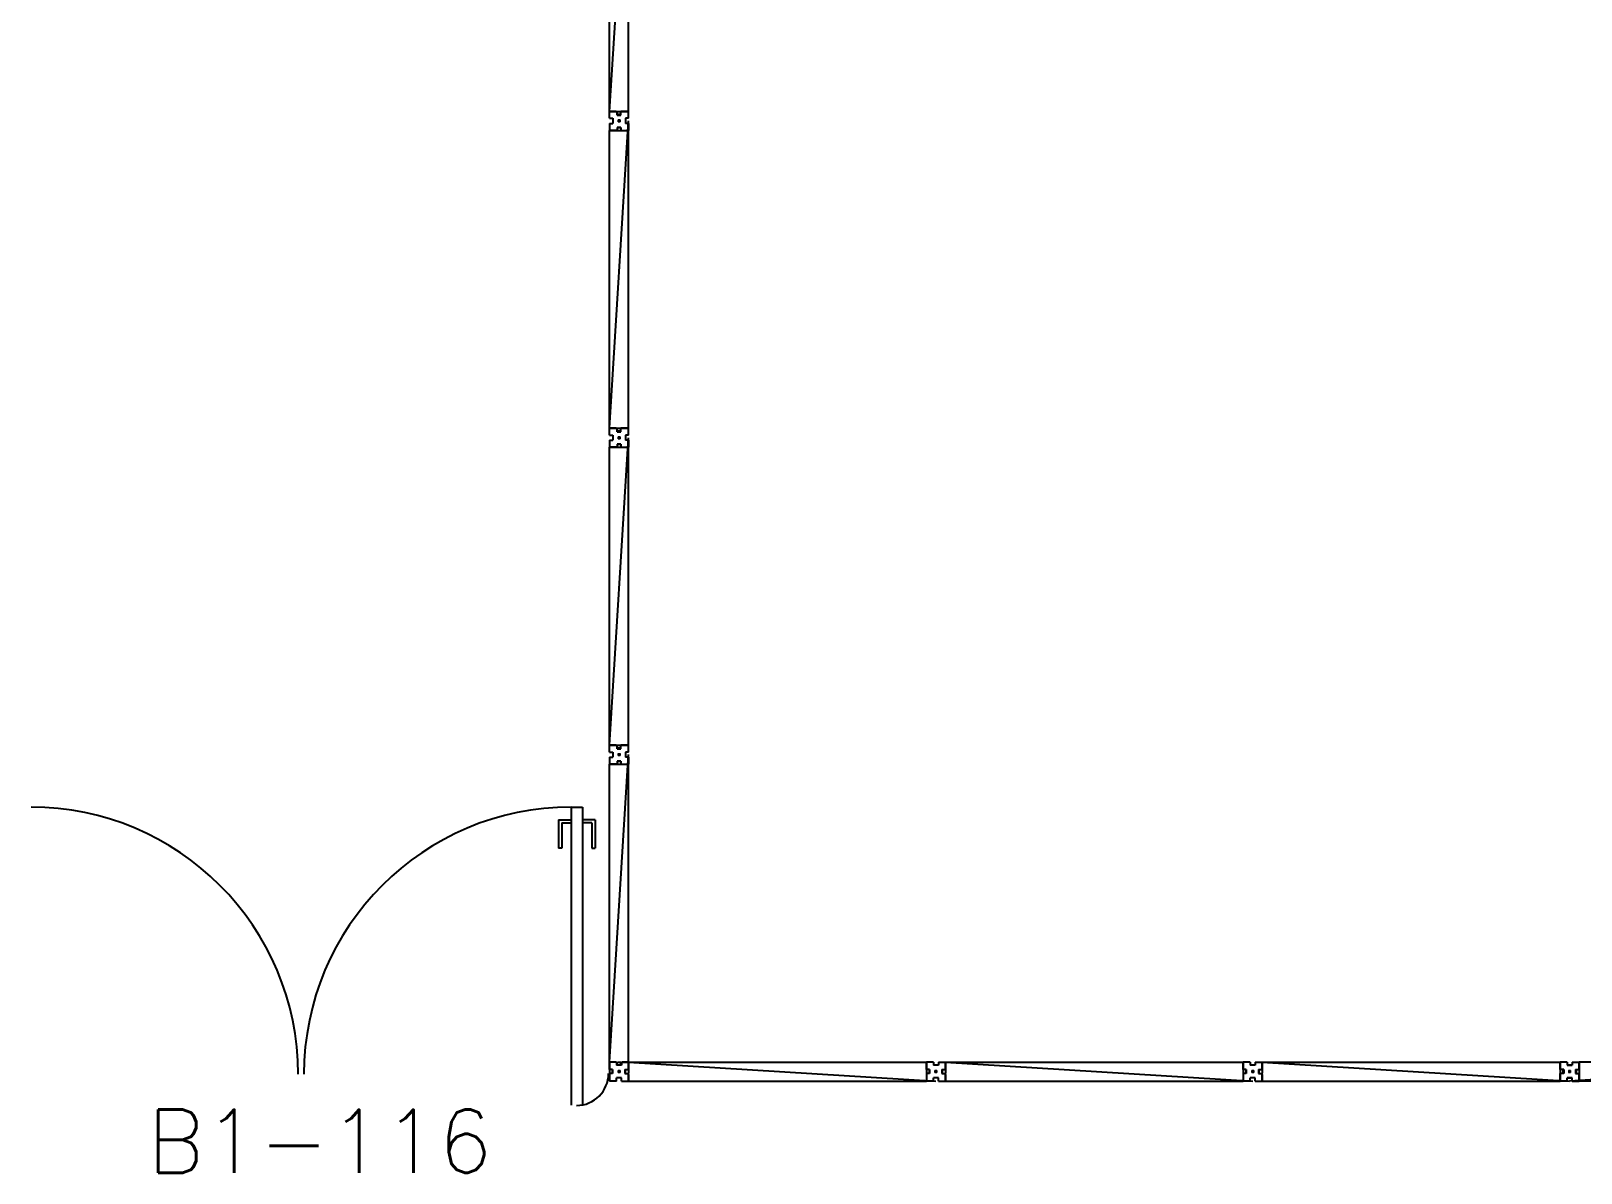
# Model space of a CAD drawing. Header units: millimetres. Extents: x 2641 to 2879, y 1208 to 1302.
# Drawn here: x 2769.171 to 2774.063, y 1281.577 to 1285.181 of the extents above; entities that cross this region are included whole.
import ezdxf

# ---------------------------------------------------------------- set-up
doc = ezdxf.new("R2010")
doc.units = ezdxf.units.MM
doc.layers.add('DIV', color=2, linetype='Continuous')
doc.layers.add('TEXTO-ENDEREÇO', color=2, linetype='Continuous')
doc.styles.add('UNB-100-1', font='simplex.shx', dxfattribs={"height": 0.2})

# ---------------------------------------------------------------- blocks, each defined once
blk = doc.blocks.new('DIVMT-SLS')
for p, q in [((-0.03, 0.03), (-0.03, 0.006)), ((-0.008, 0.03), (-0.03, 0.03)), ((-0.0185, 0.006), (-0.03, 0.006)), ((-0.0185, -0.006), (-0.0185, 0.006)), ((-0.008, 0.03), (-0.008, 0.02)), ((-0.008, 0.02), (0.008, 0.02)), ((-0.0051, 0), (0.0051, 0)), ((0.0051, 0), (-0.0051, 0)), ((-0.0051, 0), (0.0051, 0)), ((0.97, -0.03), (0, 0.03)), ((0, -0.0051), (0, 0.0051)), ((0, 0.0051), (0, -0.0051)), ((0.008, 0.03), (0.008, 0.02)), ((0.008, 0.03), (0.03, 0.03)), ((0.0205, 0.006), (0.03, 0.006)), ((0.0205, -0.006), (0.0205, 0.006)), ((0.0205, 0.006), (0.0205, -0.006)), ((0.0205, 0.006), (0.03, 0.006)), ((0.97, 0.03), (0.03, 0.03)), ((0.03, 0.006), (0.03, 0.03)), ((0.03, -0.03), (0.03, 0.03)), ((0.03, -0.005), (0.03, 0.005)), ((0.97, 0.03), (0.97, 0.009)), ((0.97, 0.009), (0.97, 0.027)), ((0.9795, 0.006), (0.97, 0.006)), ((0.97, -0.005), (0.97, 0.005)), ((0.9795, 0.006), (0.9795, -0.006)), ((1.0051, 0), (0.9949, 0)), ((1, 0.0051), (1, -0.0051)), ((-0.0185, -0.006), (-0.03, -0.006)), ((-0.03, -0.03), (-0.03, -0.006)), ((-0.008, -0.03), (-0.03, -0.03)), ((-0.008, -0.03), (-0.008, -0.02)), ((-0.008, -0.02), (0.008, -0.02)), ((0.008, -0.03), (0.008, -0.02)), ((0.008, -0.03), (0.03, -0.03)), ((0.0205, -0.006), (0.03, -0.006)), ((0.0205, -0.006), (0.03, -0.006)), ((0.03, -0.006), (0.03, -0.03)), ((0.97, -0.03), (0.03, -0.03)), ((0.9795, -0.006), (0.97, -0.006)), ((0.97, -0.009), (0.97, -0.027))]:
    blk.add_line(p, q)

msp = doc.modelspace()

# ---------------------------------------------------------------- linework, layer by layer
at = {"layer": 'DIV'}
for p, q in [((2770.836, 1282.692), (2770.836, 1282.602)), ((2770.836, 1282.692), (2770.8761, 1282.692)), ((2770.8761, 1282.7313), (2770.9111, 1282.7313)), ((2770.8761, 1282.7313), (2770.8761, 1281.7913)), ((2770.9111, 1282.7313), (2770.9111, 1281.7913)), ((2770.9511, 1282.692), (2770.9111, 1282.692)), ((2770.9511, 1282.692), (2770.9511, 1282.602)), ((2770.846, 1282.682), (2770.846, 1282.602)), ((2770.846, 1282.682), (2770.8761, 1282.682)), ((2770.9411, 1282.682), (2770.9111, 1282.682)), ((2770.9411, 1282.682), (2770.9411, 1282.602)), ((2770.846, 1282.602), (2770.8362, 1282.602)), ((2770.9411, 1282.602), (2770.951, 1282.602)), ((2770.9969, 1281.9035), (2770.9969, 1281.9275)), ((2771.0189, 1281.9275), (2770.9969, 1281.9275)), ((2770.9969, 1281.9275), (2770.9969, 1281.8675)), ((2771.0189, 1281.9275), (2771.0189, 1281.9175)), ((2771.0349, 1281.9175), (2771.0189, 1281.9175)), ((2771.0349, 1281.9275), (2771.0349, 1281.9175)), ((2771.0349, 1281.9275), (2771.0569, 1281.9275)), ((2771.0569, 1281.9275), (2771.0569, 1281.9035)), ((2771.0064, 1281.9035), (2770.9969, 1281.9035)), ((2771.0064, 1281.9035), (2770.9969, 1281.9035)), ((2770.9969, 1281.9025), (2770.9969, 1281.8925)), ((2770.9969, 1281.8915), (2770.9969, 1281.8675)), ((2771.0064, 1281.8915), (2770.9969, 1281.8915)), ((2771.0064, 1281.8915), (2770.9969, 1281.8915)), ((2771.0189, 1281.8675), (2770.9969, 1281.8675)), ((2771.0064, 1281.9035), (2771.0064, 1281.8915)), ((2771.0064, 1281.8915), (2771.0064, 1281.9035)), ((2771.0189, 1281.8675), (2771.0189, 1281.8775)), ((2771.0349, 1281.8775), (2771.0189, 1281.8775)), ((2771.032, 1281.8975), (2771.0218, 1281.8975)), ((2771.0218, 1281.8975), (2771.032, 1281.8975)), ((2771.032, 1281.8975), (2771.0218, 1281.8975)), ((2771.0269, 1281.9026), (2771.0269, 1281.8924)), ((2771.0269, 1281.8924), (2771.0269, 1281.9026)), ((2771.0349, 1281.8675), (2771.0349, 1281.8775)), ((2771.0349, 1281.8675), (2771.0569, 1281.8675)), ((2771.0454, 1281.9035), (2771.0569, 1281.9035)), ((2771.0454, 1281.9035), (2771.0454, 1281.8915)), ((2771.0454, 1281.8915), (2771.0569, 1281.8915)), ((2771.0569, 1281.8675), (2771.0569, 1281.8915))]:
    msp.add_line(p, q, dxfattribs=at)
for centre, radius, start, end in [((2769.1709, 1281.8888), 0.8432, 0, 90), ((2770.8755, 1281.8888), 0.8432, 90, 180), ((2770.8927, 1281.8913), 0.1008, 270, 0)]:
    msp.add_arc(centre, radius, start, end, dxfattribs=at)

# ---------------------------------------------------------------- block references
for p, rotation in [((2771.0269, 1285.8975), 270), ((2771.0269, 1284.8975), 270), ((2771.0269, 1283.8975), 270), ((2771.0269, 1282.8975), 270), ((2772.0269, 1281.8975), 180), ((2773.0269, 1281.8975), 180), ((2774.0269, 1281.8975), 180)]:
    msp.add_blockref('DIVMT-SLS', p, dxfattribs=dict(at, rotation=rotation))
at = {"layer": 'DIV', "xscale": -1, "rotation": 180}
msp.add_blockref('DIVMT-SLS', (2774.0269, 1281.8975), dxfattribs=at)

# ---------------------------------------------------------------- texts
at = {"layer": 'TEXTO-ENDEREÇO', "style": 'UNB-100-1'}
msp.add_text('B1-116', height=0.2, dxfattribs=at).set_placement((2769.538, 1281.5774))

doc.saveas('drawing.dxf')
